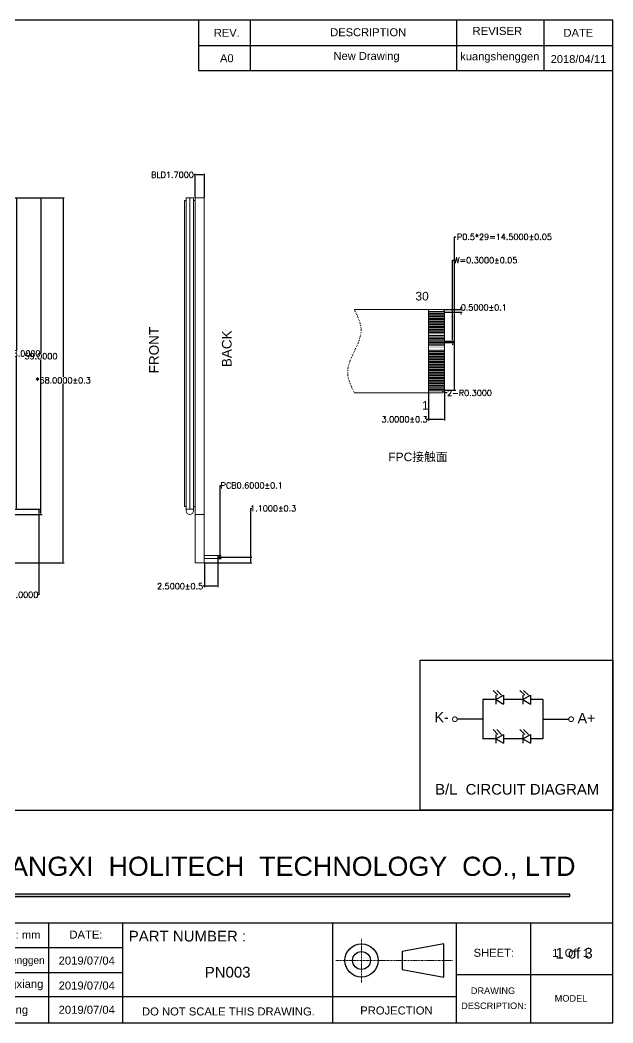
# Model space of a CAD drawing. Header units: millimetres. Extents: x 1946 to 4611, y 2266 to 2855.
# Drawn here: x 2795.6 to 2906, y 2598 to 2784.8 of the extents above; entities that cross this region are included whole.
import ezdxf
from ezdxf.enums import TextEntityAlignment as Align

# ---------------------------------------------------------------- set-up
doc = ezdxf.new("R2010")
doc.units = ezdxf.units.MM
doc.linetypes.add('CENTER', pattern=[0.6, 0.375, -0.075, 0.075, -0.075])
doc.linetypes.add('DIVIDE', pattern=[31.75, 12.7, -6.35, 0, -6.35, 0, -6.35])
for name, color, linetype, lineweight in [('BACKLIGHT', 7, 'Continuous', 20), ('CENTER LINE', 1, 'CENTER', 15), ('FPC', 30, 'Continuous', 0), ('LCD', 4, 'Continuous', 20), ('PCB', 102, 'Continuous', 20), ('TEXT', 7, 'Continuous', 30)]:
    doc.layers.add(name, color=color, linetype=linetype, lineweight=lineweight)
doc.layers.add('Dim', color=4, linetype='Continuous')
doc.styles.add('Arial', font='arial.ttf')
doc.styles.get("Standard").update_dxf_attribs({"font": 'txt.shx', "bigfont": 'gbcbig.shx'})
doc.dimstyles.get("Standard").update_dxf_attribs({"dimtxt": 1, "dimasz": 0.18, "dimexe": 0.18, "dimexo": 0.0625, "dimgap": 0.09, "dimtad": 0, "dimtih": 1, "dimtoh": 1, "dimdec": 4, "dimzin": 0, "dimdsep": 46, "dimtxsty": 'Standard', "dimcen": 0.09, "dimadec": 0, "dimazin": 0, "dimtfac": 1, "dimtdec": 4, "dimtofl": 0, "dimtmove": 0, "dimatfit": 3, "dimfxl": 1, "dimtolj": 1, "dimtzin": 0, "dimarcsym": 0})

# ---------------------------------------------------------------- blocks, each defined once
blk = doc.blocks.new('A$C6D9B0F57')
at = {"layer": 'Dim'}
blk.add_hatch(color=1, dxfattribs=at).paths.add_polyline_path([(167.57, 26.57), (287.98, 26.57), (287.98, 27.05), (167.57, 27.05)])
at = {"layer": 'TEXT'}
h = blk.add_hatch(color=126, dxfattribs=at)
h.set_gradient(color1=(24, 121, 93), color2=(7, 105, 15), tint=1)
h.paths.add_polyline_path([(162.96, 28.17, 0.164265), (154.91, 30.29, 0.110678), (147.9, 28.21, 0.573389)])
h.paths.add_polyline_path([(164.17, 32.6, 0.007615), (164.16, 32.86, 0.277023), (158.9, 32.51, -0.161911), (158.22, 30.42, -0.197285), (163.32, 28.84, 0.111824)])
h.paths.add_polyline_path([(162.07, 38.27, 0.200061), (157.85, 34.97, -0.162967), (158.86, 33, -0.266454), (164.08, 33.85, 0.141922)])
h.paths.add_polyline_path([(161.42, 38.95, 0.164142), (156.35, 41.27, 0.074223), (155.63, 35.95, -0.155454), (157.6, 35.19, -0.187681)])
h.paths.add_polyline_path([(154.56, 41.28, 0.159419), (149.6, 39.08, -0.14707), (153.3, 35.23, -0.139846), (155.07, 35.94, 0.099615)])
h.paths.add_polyline_path([(148.87, 38.33, 0.142989), (146.82, 33.89, -0.212761), (151.99, 33.08, -0.159202), (153.01, 34.98, 0.186633)])
h.paths.add_polyline_path([(151.94, 32.43, 0.311813), (146.72, 32.86, 0.007553), (146.72, 32.6, 0.108611), (147.52, 28.94, -0.116445), (152.59, 30.45, -0.153208)])
at = {"layer": 'TEXT', "lineweight": 30}
for points in [[(65.25, 3), (65.25, 0.87), (69.22, 0.87), (69.22, 3)], [(87.67, 3), (87.67, 0.87), (91.64, 0.87), (91.64, 3)]]:
    blk.add_hatch(color=256, dxfattribs=at).paths.add_polyline_path(points)
at = {"layer": 'CENTER LINE', "color": 1, "linetype": 'CENTER', "lineweight": 15}
for p, q in [((244.39, 8.56), (244.39, 17.73)), ((239.06, 13.15), (263.41, 13.15))]:
    blk.add_line(p, q, dxfattribs=at)
at = {"layer": 'TEXT', "color": 4, "lineweight": 30}
for p, q in [((210.28, 209.96), (210.28, 199.41)), ((221.12, 209.96), (221.12, 199.41)), ((264.25, 209.99), (264.25, 199.41)), ((282.53, 209.96), (282.53, 199.41)), ((210.28, 204.7), (297, 204.7)), ((0.03, 202.38), (89.39, 202.38)), ((23.32, 202.38), (23.32, 195.04)), ((52.76, 202.38), (52.76, 195.04)), ((65.97, 202.38), (65.97, 195.04)), ((210.28, 199.41), (296.97, 199.41)), ((138.88, 44.59), (0.07, 44.59)), ((138.88, 44.59), (297, 44.59)), ((138.88, 0.07), (138.88, 44.59)), ((0.03, 39.08), (63.16, 39.07)), ((32.19, 3.97), (32.19, 39.08)), ((61.86, 3.97), (61.86, 39.07)), ((63.16, 39.07), (63.16, 3.97)), ((63.16, 39.07), (138.88, 39.07)), ((83.29, 3.86), (83.29, 39.07)), ((32.19, 35.18), (61.86, 35.18)), ((83.29, 35.18), (138.88, 35.18)), ((32.19, 31.28), (61.86, 31.28)), ((83.29, 31.28), (138.88, 31.28)), ((0.03, 27.38), (61.86, 27.38)), ((83.29, 27.38), (138.88, 27.38)), ((32.19, 23.48), (61.86, 23.48)), ((63.16, 23.48), (138.88, 23.48)), ((138.88, 21.05), (297, 21.05)), ((153.72, 21.05), (153.72, 15.87)), ((162.52, 21.05), (162.52, 0.07)), ((178.97, 0.07), (178.97, 21.05)), ((194.51, 0.07), (194.51, 21.05)), ((238.38, 0.07), (238.38, 21.05)), ((264.26, 0.07), (264.26, 21.05)), ((279.78, 21.05), (279.78, 0.07)), ((0.03, 19.58), (61.86, 19.58)), ((63.16, 19.58), (138.88, 19.58)), ((0.03, 15.68), (61.86, 15.68)), ((63.16, 15.68), (138.88, 15.68)), ((138.88, 15.87), (194.51, 15.87)), ((0.03, 11.78), (61.86, 11.78)), ((63.16, 11.78), (138.88, 11.78)), ((138.88, 10.65), (194.51, 10.65)), ((264.26, 10.21), (297, 10.21)), ((0.03, 7.88), (61.86, 7.88)), ((63.16, 7.88), (138.88, 7.88)), ((138.88, 5.58), (264.26, 5.58)), ((0.07, 3.97), (61.86, 3.97)), ((61.86, 3.97), (138.88, 3.97))]:
    blk.add_line(p, q, dxfattribs=at)
at = {"layer": 'TEXT', "color": 1}
for p, q in [((167.57, 27.05), (167.57, 26.57)), ((287.98, 27.05), (167.57, 27.05)), ((167.57, 26.57), (287.98, 26.57)), ((287.98, 26.57), (287.98, 27.05))]:
    blk.add_line(p, q, dxfattribs=at)
at = {"layer": 'TEXT', "color": 4, "lineweight": 30}
blk.add_lwpolyline([(297, 0.07), (297, 210), (0.07, 210), (0.07, 0.07)], close=True, dxfattribs=at)
blk.add_lwpolyline([(0.07, 195.04), (89.39, 195.04), (89.39, 210)], dxfattribs=at)
at = {"layer": 'TEXT', "lineweight": 30}
for points in [[(261.61, 16.61), (252.88, 15.01), (252.88, 11.28), (261.61, 9.68)], [(65.25, 3), (69.22, 3), (69.22, 0.87), (65.25, 0.87)], [(87.67, 3), (91.64, 3), (91.64, 0.87), (87.67, 0.87)], [(120.07, 3), (124.04, 3), (124.04, 0.87), (120.07, 0.87)]]:
    blk.add_lwpolyline(points, close=True, dxfattribs=at)
for radius in [3.47, 1.87]:
    blk.add_circle((244.39, 13.15), radius, dxfattribs=at)
at = {"layer": 'TEXT', "style": 'Arial'}
for s, height, p in [('REV.', 1.664, (216.23, 207.33)), ('DESCRIPTION', 1.6639, (245.8, 207.45)), ('DATE', 1.664, (289.77, 207.33)), ('A0', 1.664, (216.23, 202.01)), ('New Drawing', 1.6639, (245.46, 202.29)), ('kuangshenggen', 1.6639, (273.33, 202.2)), ('2018/04/11', 1.664, (289.79, 201.87)), ('%%P0.2', 1.682, (157.67, 18.53)), ('UNITS: mm', 1.682, (171.12, 18.53)), ('DATE:', 1.682, (186.76, 18.56)), ('SHEET:', 1.682, (272.09, 14.76)), ('1  Of  1', 1.682, (288.14, 14.76)), ('kuangshenggen', 1.5137, (170.61, 13.01)), ('2019/07/04', 1.682, (186.93, 13.15)), ('PN003', 2.242, (216.4, 10.69)), ('xiaolongxiang', 1.6818, (170.67, 8.04)), ('2019/07/04', 1.682, (186.93, 7.93)), ('DRAWING', 1.373, (271.91, 6.82)), ('DESCRIPTION:', 1.3727, (272.07, 3.66)), ('MODEL', 1.373, (288.23, 5.22)), ('lizhong', 1.682, (170.94, 2.63)), ('2019/07/04', 1.682, (186.93, 2.86))]:
    blk.add_text(s, height=height, dxfattribs=at).set_placement(p, align=Align.MIDDLE)
blk.add_text('REVISER', height=1.694, dxfattribs=at).set_placement((272.82, 207.72), align=Align.MIDDLE_CENTER)
for s, height, p in [('All Pages Of This Edition Approved ', 3.2555, (2.06, 203.98)), ('Signature:', 3.255, (1.54, 197.06)), ('Date:', 2.721, (55.22, 197.4)), ('Unspecified', 1.6818, (139.86, 18.84)), ('PART NUMBER :', 2.2425, (195.72, 17.12)), ('Tolerance:', 1.682, (139.86, 16.43)), ('DESIGN       BY:', 1.6818, (140.54, 12.05)), ('CHECKED   BY:', 1.6818, (140.5, 7.08)), ('APPROVED BY:', 1.6818, (140.54, 1.76)), ('PROJECTION', 1.682, (244.14, 1.84))]:
    blk.add_text(s, height=height, dxfattribs=at).set_placement(p)
at = {"layer": 'TEXT', "color": 3, "style": 'Arial'}
blk.add_text('JIANGXI  HOLITECH  TECHNOLOGY  CO., LTD', height=4.0216, dxfattribs=at).set_placement((166.51, 30.85))
at = {"layer": 'TEXT', "color": 1, "style": 'Arial'}
blk.add_text('DO NOT SCALE THIS DRAWING.', height=1.6818, dxfattribs=at).set_placement((198.49, 1.63))
at = {"layer": 'TEXT', "width": 60.4227, "attachment_point": 1, "style": 'Arial'}
for s, insert, char_height in [('SPECIFICATION:', (57.35, 42.89), 2.5), ('VA', (35.57, 38.27), 2.2), ('White Color{\\fSimSun|b0|i0|c0|p2;;}Uniformity:70%(MIN)', (85.27, 38.07), 2.2), ('Display Type', (2.09, 34.64), 2.2), ('Negative', (35.5, 34.37), 2.2), ('Luminance{\\fSimSun|b0|i0|c0|p2;:}600cd/m2(MIN)', (85.27, 34.17), 2.2), ('Backlight', (65.54, 32.55), 2.2), ('Transmissive', (34.94, 30.47), 2.2), ('{\\H1.0235x;IF:30mA,VF:6.0%%P0.2V}', (85.27, 30.64), 2.2), ('\\A1;1/4Duty    ', (35.48, 26.62), 2.2), ('{\\H1.0235x;X:0.25~0.31;}Y:0.25~0.31', (85.15, 26.44), 2.2), ('Drive Method', (2.09, 24.65), 2.2), ('\\A1;1/3Bias    ', (35.48, 22.87), 2.2), ("{\\H0.85294x;Customer' NO.}", (64.76, 22.98), 2.2), ('/', (88.38, 22.69), 2.2), ('Viewing Direction', (2.09, 18.94), 2.2), ("\\A1;12:00 O'clock    ", (35.48, 18.97), 2.2), ('Top', (66.66, 19.01), 2.2), ('-20%%DC~+70%%DC', (86.03, 18.88), 2.2), ('Vop', (2.07, 15.1), 2.2), ('\\A1;3.3V    ', (35.48, 15.07), 2.2), ('Tst', (66.66, 15.06), 2.2), ('-30%%DC~+80%%DC', (86.03, 14.98), 2.2), ('Vdd', (2.23, 11.35), 2.2), ('\\A1;/ ', (35.48, 11.17), 2.2), ('With"*"', (65.13, 11.3), 2.2), ('{\\H0.85294x;Important Dimension}  ', (85.64, 11.54), 2.2), ('Drive IC', (2.23, 7.36), 2.2), ('\\A1;/', (35.48, 7.43), 2.2), ('With"{\\H0.83333x;( )"}', (65.27, 7.34), 2.2), ('Reference Dimension', (85.94, 7.38), 2.2), ('{\\H0.85294x;Environmental protection requirements:} ', (2.12, 3.24), 2.2), ('RoHS 2.0', (51.47, 3.05), 2.2), ('{\\H0.85294x;REACH} ', (76.11, 3.31), 2.2), ('{\\H0.85294x;Halogen-free} ', (103.04, 3.46), 2.2)]:
    blk.add_mtext(s, dxfattribs=dict(at, insert=insert, char_height=char_height))
blk = doc.blocks.new('*D111')
at = {"layer": 'Defpoints', "color": 0}
for p in [(2771.91, 2751.66), (2794.98, 2751.66), (2771.91, 2693.66)]:
    blk.add_point(p, dxfattribs=at)
at = {"layer": 'Dim', "color": 0, "lineweight": -2}
for p, q in [((2771.98, 2751.66), (2795.18, 2751.66)), ((2794.98, 2751.46), (2794.98, 2723.31)), ((2794.98, 2693.86), (2794.98, 2722.01)), ((2771.98, 2693.66), (2795.18, 2693.66))]:
    blk.add_line(p, q, dxfattribs=at)
at = {"layer": 'Dim', "color": 0}
for points in [[(2794.95, 2751.46), (2795.02, 2751.46), (2794.98, 2751.66)], [(2794.95, 2693.86), (2795.02, 2693.86), (2794.98, 2693.66)]]:
    blk.add_solid(points, dxfattribs=at)
at = {"layer": 'Dim', "color": 0, "lineweight": 15, "insert": (2794.98, 2722.66), "char_height": 1.1, "attachment_point": 5}
blk.add_mtext('\\A1;LCD58.0000', dxfattribs=at)
blk = doc.blocks.new('*D134')
at = {"layer": 'Defpoints', "color": 0}
for p in [(2874.61, 2715.63), (2871.61, 2715.33), (2871.61, 2710.4)]:
    blk.add_point(p, dxfattribs=at)
at = {"layer": 'Dim', "color": 0, "lineweight": -2}
for p, q in [((2874.61, 2715.56), (2874.61, 2710.21)), ((2871.61, 2715.26), (2871.61, 2710.21)), ((2871.61, 2710.4), (2871.41, 2710.4)), ((2874.41, 2710.4), (2871.81, 2710.4))]:
    blk.add_line(p, q, dxfattribs=at)
at = {"layer": 'Dim', "color": 0}
for points in [[(2871.81, 2710.44), (2871.81, 2710.37), (2871.61, 2710.4)], [(2874.41, 2710.44), (2874.41, 2710.37), (2874.61, 2710.4)]]:
    blk.add_solid(points, dxfattribs=at)
at = {"layer": 'Dim', "color": 0, "lineweight": 15, "insert": (2867.19, 2710.4), "char_height": 1.1, "attachment_point": 5}
blk.add_mtext('\\A1;3.0000±0.3', dxfattribs=at)
blk = doc.blocks.new('*D135')
at = {"layer": 'Defpoints', "color": 0}
for p in [(2874.31, 2730.83), (2874.61, 2730.33), (2877.68, 2730.83)]:
    blk.add_point(p, dxfattribs=at)
at = {"layer": 'Dim', "color": 0, "lineweight": -2}
for p, q in [((2874.38, 2730.83), (2877.88, 2730.83)), ((2874.68, 2730.33), (2877.88, 2730.33)), ((2877.68, 2731.03), (2877.68, 2731.23)), ((2877.68, 2731.23), (2877.88, 2731.23)), ((2877.68, 2730.13), (2877.68, 2729.93))]:
    blk.add_line(p, q, dxfattribs=at)
at = {"layer": 'Dim', "color": 0}
for points in [[(2877.65, 2731.03), (2877.72, 2731.03), (2877.68, 2730.83)], [(2877.65, 2730.13), (2877.72, 2730.13), (2877.68, 2730.33)]]:
    blk.add_solid(points, dxfattribs=at)
at = {"layer": 'Dim', "color": 0, "lineweight": 15, "insert": (2881.92, 2731.23), "char_height": 1.1, "attachment_point": 5}
blk.add_mtext('\\A1;0.5000±0.1', dxfattribs=at)
blk = doc.blocks.new('*D136')
at = {"layer": 'Defpoints', "color": 0}
for p in [(2874.61, 2730.33), (2876.49, 2730.33), (2874.61, 2715.83)]:
    blk.add_point(p, dxfattribs=at)
at = {"layer": 'Dim', "color": 0, "lineweight": -2}
for p, q in [((2876.49, 2730.33), (2876.49, 2744.37)), ((2876.49, 2744.37), (2876.69, 2744.37)), ((2874.68, 2730.33), (2876.69, 2730.33)), ((2876.49, 2716.03), (2876.49, 2730.13)), ((2874.68, 2715.83), (2876.69, 2715.83))]:
    blk.add_line(p, q, dxfattribs=at)
at = {"layer": 'Dim', "color": 0}
for points in [[(2876.46, 2730.13), (2876.52, 2730.13), (2876.49, 2730.33)], [(2876.46, 2716.03), (2876.52, 2716.03), (2876.49, 2715.83)]]:
    blk.add_solid(points, dxfattribs=at)
at = {"layer": 'Dim', "color": 0, "lineweight": 15, "insert": (2885.77, 2744.37), "char_height": 1.1, "attachment_point": 5}
blk.add_mtext('\\A1;P0.5*29=14.5000±0.05', dxfattribs=at)
blk = doc.blocks.new('*D137')
at = {"layer": 'Defpoints', "color": 0}
for p in [(2874.61, 2724.98), (2874.61, 2724.68), (2876.07, 2724.68)]:
    blk.add_point(p, dxfattribs=at)
at = {"layer": 'Dim', "color": 0, "lineweight": -2}
for p, q in [((2876.07, 2725.18), (2876.07, 2740.02)), ((2876.07, 2740.02), (2876.27, 2740.02)), ((2874.68, 2724.98), (2876.27, 2724.98)), ((2874.68, 2724.68), (2876.27, 2724.68)), ((2876.07, 2724.48), (2876.07, 2724.28))]:
    blk.add_line(p, q, dxfattribs=at)
at = {"layer": 'Dim', "color": 0}
for points in [[(2876.04, 2725.18), (2876.11, 2725.18), (2876.07, 2724.98)], [(2876.04, 2724.48), (2876.11, 2724.48), (2876.07, 2724.68)]]:
    blk.add_solid(points, dxfattribs=at)
at = {"layer": 'Dim', "color": 0, "lineweight": 15, "insert": (2882.24, 2740.02), "char_height": 1.1, "attachment_point": 5}
blk.add_mtext('\\A1;W=0.3000±0.05', dxfattribs=at)
blk = doc.blocks.new('*D120')
at = {"layer": 'Defpoints', "color": 0}
for p in [(2771.91, 2751.66), (2803.64, 2751.66), (2762.91, 2683.66)]:
    blk.add_point(p, dxfattribs=at)
at = {"layer": 'Dim', "color": 0, "lineweight": -2}
for p, q in [((2771.98, 2751.66), (2803.84, 2751.66)), ((2803.64, 2751.46), (2803.64, 2718.31)), ((2803.64, 2683.86), (2803.64, 2717.01)), ((2762.98, 2683.66), (2803.84, 2683.66))]:
    blk.add_line(p, q, dxfattribs=at)
at = {"layer": 'Dim', "color": 0}
for points in [[(2803.61, 2751.46), (2803.68, 2751.46), (2803.64, 2751.66)], [(2803.61, 2683.86), (2803.68, 2683.86), (2803.64, 2683.66)]]:
    blk.add_solid(points, dxfattribs=at)
at = {"layer": 'Dim', "color": 0, "lineweight": 15, "insert": (2803.64, 2717.66), "char_height": 1.1, "attachment_point": 5}
blk.add_mtext('\\A1;*68.0000±0.3', dxfattribs=at)
blk = doc.blocks.new('*D124')
at = {"layer": 'Defpoints', "color": 0}
for p in [(2771.91, 2751.66), (2799.52, 2751.66), (2773.41, 2692.66)]:
    blk.add_point(p, dxfattribs=at)
at = {"layer": 'Dim', "color": 0, "lineweight": -2}
for p, q in [((2771.98, 2751.66), (2799.72, 2751.66)), ((2799.52, 2751.46), (2799.52, 2722.81)), ((2799.52, 2692.86), (2799.52, 2721.51)), ((2773.48, 2692.66), (2799.72, 2692.66))]:
    blk.add_line(p, q, dxfattribs=at)
at = {"layer": 'Dim', "color": 0}
for points in [[(2799.49, 2751.46), (2799.55, 2751.46), (2799.52, 2751.66)], [(2799.49, 2692.86), (2799.55, 2692.86), (2799.52, 2692.66)]]:
    blk.add_solid(points, dxfattribs=at)
at = {"layer": 'Dim', "color": 0, "lineweight": 15, "insert": (2799.52, 2722.16), "char_height": 1.1, "attachment_point": 5}
blk.add_mtext('\\A1;59.0000', dxfattribs=at)
blk = doc.blocks.new('*D141')
at = {"layer": 'Defpoints', "color": 0}
for p in [(2829.92, 2683.66), (2832.42, 2684.76), (2838.58, 2684.76)]:
    blk.add_point(p, dxfattribs=at)
at = {"layer": 'Dim', "color": 0, "lineweight": -2}
for p, q in [((2838.58, 2684.76), (2838.58, 2693.82)), ((2838.58, 2693.82), (2838.78, 2693.82)), ((2829.99, 2683.66), (2838.78, 2683.66)), ((2832.49, 2684.76), (2838.78, 2684.76)), ((2838.58, 2683.86), (2838.58, 2684.56))]:
    blk.add_line(p, q, dxfattribs=at)
at = {"layer": 'Dim', "color": 0}
for points in [[(2838.55, 2684.56), (2838.61, 2684.56), (2838.58, 2684.76)], [(2838.55, 2683.86), (2838.61, 2683.86), (2838.58, 2683.66)]]:
    blk.add_solid(points, dxfattribs=at)
at = {"layer": 'Dim', "color": 0, "lineweight": 15, "insert": (2842.73, 2693.82), "char_height": 1.1, "attachment_point": 5}
blk.add_mtext('\\A1;1.1000±0.3', dxfattribs=at)
blk = doc.blocks.new('*D142')
at = {"layer": 'Defpoints', "color": 0}
for p in [(2832.42, 2685.06), (2832.42, 2684.46), (2832.84, 2684.46)]:
    blk.add_point(p, dxfattribs=at)
at = {"layer": 'Dim', "color": 0, "lineweight": -2}
for p, q in [((2832.84, 2685.06), (2832.84, 2698.1)), ((2832.84, 2698.1), (2833.04, 2698.1)), ((2832.49, 2685.06), (2833.04, 2685.06)), ((2832.49, 2684.46), (2833.04, 2684.46)), ((2832.84, 2684.66), (2832.84, 2684.86))]:
    blk.add_line(p, q, dxfattribs=at)
at = {"layer": 'Dim', "color": 0}
for points in [[(2832.81, 2684.86), (2832.87, 2684.86), (2832.84, 2685.06)], [(2832.81, 2684.66), (2832.87, 2684.66), (2832.84, 2684.46)]]:
    blk.add_solid(points, dxfattribs=at)
at = {"layer": 'Dim', "color": 0, "lineweight": 15, "insert": (2838.73, 2698.1), "char_height": 1.1, "attachment_point": 5}
blk.add_mtext('\\A1;PCB0.6000±0.1', dxfattribs=at)
blk = doc.blocks.new('*D143')
at = {"layer": 'Defpoints', "color": 0}
for p in [(2829.92, 2683.66), (2832.42, 2684.46), (2829.92, 2679.32)]:
    blk.add_point(p, dxfattribs=at)
at = {"layer": 'Dim', "color": 0, "lineweight": -2}
for p, q in [((2832.42, 2684.39), (2832.42, 2679.12)), ((2829.92, 2683.59), (2829.92, 2679.12)), ((2829.92, 2679.32), (2829.72, 2679.32)), ((2832.22, 2679.32), (2830.12, 2679.32))]:
    blk.add_line(p, q, dxfattribs=at)
at = {"layer": 'Dim', "color": 0}
for points in [[(2830.12, 2679.35), (2830.12, 2679.28), (2829.92, 2679.32)], [(2832.22, 2679.35), (2832.22, 2679.28), (2832.42, 2679.32)]]:
    blk.add_solid(points, dxfattribs=at)
at = {"layer": 'Dim', "color": 0, "lineweight": 15, "insert": (2825.4, 2679.32), "char_height": 1.1, "attachment_point": 5}
blk.add_mtext('\\A1;2.5000±0.5', dxfattribs=at)
blk = doc.blocks.new('*D144')
at = {"layer": 'Defpoints', "color": 0}
for p in [(2828.22, 2755.93), (2828.22, 2751.66), (2829.92, 2751.66)]:
    blk.add_point(p, dxfattribs=at)
at = {"layer": 'Dim', "color": 0, "lineweight": -2}
for p, q in [((2828.22, 2755.93), (2828.02, 2755.93)), ((2828.22, 2751.73), (2828.22, 2756.13)), ((2829.72, 2755.93), (2828.42, 2755.93)), ((2829.92, 2751.73), (2829.92, 2756.13))]:
    blk.add_line(p, q, dxfattribs=at)
at = {"layer": 'Dim', "color": 0}
for points in [[(2828.42, 2755.96), (2828.42, 2755.9), (2828.22, 2755.93)], [(2829.72, 2755.96), (2829.72, 2755.9), (2829.92, 2755.93)]]:
    blk.add_solid(points, dxfattribs=at)
at = {"layer": 'Dim', "color": 0, "lineweight": 15, "insert": (2823.98, 2755.93), "char_height": 1.1, "attachment_point": 5}
blk.add_mtext('\\A1;BLD1.7000', dxfattribs=at)
blk = doc.blocks.new('*D129')
at = {"layer": 'Defpoints', "color": 0}
for p in [(2771.91, 2693.66), (2799.13, 2693.66), (2755.41, 2692.66)]:
    blk.add_point(p, dxfattribs=at)
at = {"layer": 'Dim', "color": 0, "lineweight": -2}
for p, q in [((2771.98, 2693.66), (2799.33, 2693.66)), ((2799.13, 2693.46), (2799.13, 2692.86)), ((2755.48, 2692.66), (2799.33, 2692.66)), ((2799.13, 2692.66), (2799.13, 2677.74)), ((2799.13, 2677.74), (2798.93, 2677.74))]:
    blk.add_line(p, q, dxfattribs=at)
at = {"layer": 'Dim', "color": 0}
for points in [[(2799.1, 2693.46), (2799.16, 2693.46), (2799.13, 2693.66)], [(2799.1, 2692.86), (2799.16, 2692.86), (2799.13, 2692.66)]]:
    blk.add_solid(points, dxfattribs=at)
at = {"layer": 'Dim', "color": 0, "lineweight": 15, "insert": (2794.98, 2677.74), "char_height": 1.1, "attachment_point": 5}
blk.add_mtext('\\A1;MAX1.0000', dxfattribs=at)
blk = doc.blocks.new('*D145')
at = {"layer": 'Defpoints', "color": 0}
for p in [(2874.31, 2715.63), (2874.58, 2715.49)]:
    blk.add_point(p, dxfattribs=at)
at = {"layer": 'Dim', "color": 0, "lineweight": -2}
for p, q in [((2874.21, 2715.63), (2874.41, 2715.63)), ((2874.31, 2715.53), (2874.31, 2715.73)), ((2874.93, 2715.31), (2874.75, 2715.4)), ((2875.13, 2715.31), (2874.93, 2715.31))]:
    blk.add_line(p, q, dxfattribs=at)
at = {"layer": 'Dim', "color": 0}
blk.add_solid([(2874.77, 2715.43), (2874.74, 2715.37), (2874.58, 2715.49)], dxfattribs=at)
at = {"layer": 'Dim', "color": 0, "lineweight": 15, "insert": (2879.26, 2715.31), "char_height": 1.1, "attachment_point": 5}
blk.add_mtext('\\A1;2-R0.3000', dxfattribs=at)

msp = doc.modelspace()

# ---------------------------------------------------------------- hatches: boundary and pattern name
at = {"layer": 'FPC'}
for points in [[(2874.60818, 2730.18056), (2874.60818, 2730.48056), (2871.60818, 2730.48056), (2871.60818, 2730.18056)], [(2874.60818, 2729.68056), (2874.60818, 2729.98056), (2871.60818, 2729.98056), (2871.60818, 2729.68056)], [(2874.60818, 2729.18056), (2874.60818, 2729.48056), (2871.60818, 2729.48056), (2871.60818, 2729.18056)], [(2874.60818, 2728.68056), (2874.60818, 2728.98056), (2871.60818, 2728.98056), (2871.60818, 2728.68056)], [(2874.60818, 2728.18056), (2874.60818, 2728.48056), (2871.60818, 2728.48056), (2871.60818, 2728.18056)], [(2874.60818, 2727.68056), (2874.60818, 2727.98056), (2871.60818, 2727.98056), (2871.60818, 2727.68056)], [(2874.60818, 2727.18056), (2874.60818, 2727.48056), (2871.60818, 2727.48056), (2871.60818, 2727.18056)], [(2874.60818, 2726.68056), (2874.60818, 2726.98056), (2871.60818, 2726.98056), (2871.60818, 2726.68056)], [(2874.60818, 2726.18056), (2874.60818, 2726.48056), (2871.60818, 2726.48056), (2871.60818, 2726.18056)], [(2874.60818, 2725.68056), (2874.60818, 2725.98056), (2871.60818, 2725.98056), (2871.60818, 2725.68056)], [(2874.60818, 2725.18056), (2874.60818, 2725.48056), (2871.60818, 2725.48056), (2871.60818, 2725.18056)], [(2874.60818, 2724.68056), (2874.60818, 2724.98056), (2871.60818, 2724.98056), (2871.60818, 2724.68056)], [(2874.60818, 2724.18056), (2874.60818, 2724.48056), (2871.60818, 2724.48056), (2871.60818, 2724.18056)], [(2874.60818, 2723.68056), (2874.60818, 2723.98056), (2871.60818, 2723.98056), (2871.60818, 2723.68056)], [(2874.60818, 2723.18056), (2874.60818, 2723.48056), (2871.60818, 2723.48056), (2871.60818, 2723.18056)], [(2874.60818, 2722.68056), (2874.60818, 2722.98056), (2871.60818, 2722.98056), (2871.60818, 2722.68056)], [(2874.60818, 2722.18056), (2874.60818, 2722.48056), (2871.60818, 2722.48056), (2871.60818, 2722.18056)], [(2874.60818, 2721.68056), (2874.60818, 2721.98056), (2871.60818, 2721.98056), (2871.60818, 2721.68056)], [(2874.60818, 2721.18056), (2874.60818, 2721.48056), (2871.60818, 2721.48056), (2871.60818, 2721.18056)], [(2874.60818, 2720.68056), (2874.60818, 2720.98056), (2871.60818, 2720.98056), (2871.60818, 2720.68056)], [(2874.60818, 2720.18056), (2874.60818, 2720.48056), (2871.60818, 2720.48056), (2871.60818, 2720.18056)], [(2874.60818, 2719.68056), (2874.60818, 2719.98056), (2871.60818, 2719.98056), (2871.60818, 2719.68056)], [(2874.60818, 2719.18056), (2874.60818, 2719.48056), (2871.60818, 2719.48056), (2871.60818, 2719.18056)], [(2874.60818, 2718.68056), (2874.60818, 2718.98056), (2871.60818, 2718.98056), (2871.60818, 2718.68056)], [(2874.60818, 2718.18056), (2874.60818, 2718.48056), (2871.60818, 2718.48056), (2871.60818, 2718.18056)], [(2874.60818, 2717.68056), (2874.60818, 2717.98056), (2871.60818, 2717.98056), (2871.60818, 2717.68056)], [(2874.60818, 2717.18056), (2874.60818, 2717.48056), (2871.60818, 2717.48056), (2871.60818, 2717.18056)], [(2874.60818, 2716.68056), (2874.60818, 2716.98056), (2871.60818, 2716.98056), (2871.60818, 2716.68056)], [(2874.60818, 2716.18056), (2874.60818, 2716.48056), (2871.60818, 2716.48056), (2871.60818, 2716.18056)], [(2874.60818, 2715.68056), (2874.60818, 2715.98056), (2871.60818, 2715.98056), (2871.60818, 2715.68056)]]:
    msp.add_hatch(color=256, dxfattribs=at).paths.add_polyline_path(points)

# ---------------------------------------------------------------- linework, layer by layer
at = {"layer": 'BACKLIGHT', "lineweight": 15}
msp.add_line((2828.21722, 2692.66212), (2829.91722, 2692.66212), dxfattribs=at)
msp.add_lwpolyline([(2828.21722, 2751.66212), (2828.21722, 2683.66212), (2829.91722, 2683.66212), (2829.91722, 2751.66212)], close=True, dxfattribs=at)
at = {"layer": 'Dim', "color": 2, "linetype": 'DIVIDE', "lineweight": 15, "ltscale": 0.033333}
msp.add_open_spline([(2857.84049, 2730.83056), (2858.45367, 2729.58241), (2860.367, 2725.68773), (2855.31399, 2720.47339), (2857.22732, 2716.57871), (2857.84049, 2715.33056)], degree=3, knots=[0, 0, 0, 0, 3.952847075, 12.334374382, 16.287221458, 16.287221458, 16.287221458, 16.287221458], dxfattribs=at)
at = {"layer": 'FPC'}
for p, q in [((2857.84049, 2730.83056), (2874.30818, 2730.83056)), ((2871.60818, 2730.83056), (2871.60818, 2715.33056)), ((2874.60818, 2715.63056), (2874.60818, 2730.53056)), ((2857.84049, 2715.33056), (2874.30818, 2715.33056))]:
    msp.add_line(p, q, dxfattribs=at)
for points in [[(2874.60818, 2730.18056), (2871.60818, 2730.18056), (2871.60818, 2730.48056), (2874.60818, 2730.48056)], [(2874.60818, 2729.68056), (2871.60818, 2729.68056), (2871.60818, 2729.98056), (2874.60818, 2729.98056)], [(2874.60818, 2729.18056), (2871.60818, 2729.18056), (2871.60818, 2729.48056), (2874.60818, 2729.48056)], [(2874.60818, 2728.68056), (2871.60818, 2728.68056), (2871.60818, 2728.98056), (2874.60818, 2728.98056)], [(2874.60818, 2728.18056), (2871.60818, 2728.18056), (2871.60818, 2728.48056), (2874.60818, 2728.48056)], [(2874.60818, 2727.68056), (2871.60818, 2727.68056), (2871.60818, 2727.98056), (2874.60818, 2727.98056)], [(2874.60818, 2727.18056), (2871.60818, 2727.18056), (2871.60818, 2727.48056), (2874.60818, 2727.48056)], [(2874.60818, 2726.68056), (2871.60818, 2726.68056), (2871.60818, 2726.98056), (2874.60818, 2726.98056)], [(2874.60818, 2723.18056), (2871.60818, 2723.18056), (2871.60818, 2726.48056), (2874.60818, 2726.48056)], [(2874.60818, 2725.68056), (2871.60818, 2725.68056), (2871.60818, 2725.98056), (2874.60818, 2725.98056)], [(2874.60818, 2725.18056), (2871.60818, 2725.18056), (2871.60818, 2725.48056), (2874.60818, 2725.48056)], [(2874.60818, 2724.68056), (2871.60818, 2724.68056), (2871.60818, 2724.98056), (2874.60818, 2724.98056)], [(2874.60818, 2724.18056), (2871.60818, 2724.18056), (2871.60818, 2724.48056), (2874.60818, 2724.48056)], [(2874.60818, 2722.68056), (2871.60818, 2722.68056), (2871.60818, 2722.98056), (2874.60818, 2722.98056)], [(2874.60818, 2722.18056), (2871.60818, 2722.18056), (2871.60818, 2722.48056), (2874.60818, 2722.48056)], [(2874.60818, 2721.68056), (2871.60818, 2721.68056), (2871.60818, 2721.98056), (2874.60818, 2721.98056)], [(2874.60818, 2721.18056), (2871.60818, 2721.18056), (2871.60818, 2721.48056), (2874.60818, 2721.48056)], [(2874.60818, 2720.68056), (2871.60818, 2720.68056), (2871.60818, 2720.98056), (2874.60818, 2720.98056)], [(2874.60818, 2720.18056), (2871.60818, 2720.18056), (2871.60818, 2720.48056), (2874.60818, 2720.48056)], [(2874.60818, 2719.68056), (2871.60818, 2719.68056), (2871.60818, 2719.98056), (2874.60818, 2719.98056)], [(2874.60818, 2719.18056), (2871.60818, 2719.18056), (2871.60818, 2719.48056), (2874.60818, 2719.48056)], [(2874.60818, 2718.68056), (2871.60818, 2718.68056), (2871.60818, 2718.98056), (2874.60818, 2718.98056)], [(2874.60818, 2718.18056), (2871.60818, 2718.18056), (2871.60818, 2718.48056), (2874.60818, 2718.48056)], [(2874.60818, 2717.68056), (2871.60818, 2717.68056), (2871.60818, 2717.98056), (2874.60818, 2717.98056)], [(2874.60818, 2717.18056), (2871.60818, 2717.18056), (2871.60818, 2717.48056), (2874.60818, 2717.48056)], [(2874.60818, 2716.68056), (2871.60818, 2716.68056), (2871.60818, 2716.98056), (2874.60818, 2716.98056)], [(2874.60818, 2716.18056), (2871.60818, 2716.18056), (2871.60818, 2716.48056), (2874.60818, 2716.48056)], [(2874.60818, 2715.68056), (2871.60818, 2715.68056), (2871.60818, 2715.98056), (2874.60818, 2715.98056)]]:
    msp.add_lwpolyline(points, close=True, dxfattribs=at)
for centre, start, end in [((2874.30818, 2730.53056), 0, 90), ((2874.30818, 2715.63056), 270, 0)]:
    msp.add_arc(centre, 0.3, start, end, dxfattribs=at)
at = {"layer": 'LCD', "lineweight": 15}
for p, q in [((2826.51722, 2751.16212), (2826.21722, 2751.16212)), ((2826.21722, 2694.16212), (2826.21722, 2751.16212)), ((2827.91722, 2751.66212), (2826.51722, 2751.66212)), ((2826.51722, 2693.66212), (2826.51722, 2751.66212)), ((2827.21722, 2693.66212), (2827.21722, 2751.66212)), ((2827.91722, 2693.66212), (2827.91722, 2751.66212)), ((2828.21722, 2751.16212), (2827.91722, 2751.16212)), ((2828.21722, 2694.16212), (2828.21722, 2751.16212)), ((2826.21722, 2694.16212), (2826.51722, 2694.16212)), ((2827.91722, 2693.66212), (2826.51722, 2693.66212)), ((2826.51722, 2693.36212), (2826.51722, 2693.66212)), ((2827.91722, 2694.16212), (2828.21722, 2694.16212)), ((2827.91722, 2693.36212), (2827.91722, 2693.66212))]:
    msp.add_line(p, q, dxfattribs=at)
msp.add_arc((2827.21722, 2693.36212), 0.7, 180, 0, dxfattribs=at)
at = {"layer": 'PCB', "lineweight": 15}
msp.add_lwpolyline([(2829.91722, 2685.06212), (2829.91722, 2684.46212), (2832.41722, 2684.46212), (2832.41722, 2685.06212)], close=True, dxfattribs=at)
at = {"layer": 'TEXT'}
for p, q in [((2881.76565, 2658.20096), (2881.76565, 2650.90555)), ((2884.17015, 2658.20096), (2881.76565, 2658.20096)), ((2884.17015, 2659.02845), (2884.17015, 2657.37347)), ((2884.17015, 2658.20096), (2885.60341, 2659.02845)), ((2884.17015, 2658.20096), (2885.60341, 2657.37347)), ((2885.60341, 2659.02845), (2885.60341, 2657.37347)), ((2889.15881, 2658.20096), (2885.60341, 2658.20096)), ((2889.15881, 2659.02845), (2889.15881, 2657.37347)), ((2889.15881, 2658.20096), (2890.59206, 2659.02845)), ((2889.15881, 2658.20096), (2890.59206, 2657.37347)), ((2890.59206, 2659.02845), (2890.59206, 2657.37347)), ((2892.90871, 2658.20096), (2890.59206, 2658.20096)), ((2892.90871, 2658.20096), (2892.90871, 2650.90555)), ((2881.76565, 2654.55325), (2876.98602, 2654.55325)), ((2892.90871, 2654.55325), (2897.73032, 2654.55325)), ((2884.17015, 2650.90555), (2881.76565, 2650.90555)), ((2884.17015, 2651.73304), (2884.17015, 2650.07805)), ((2884.17015, 2650.90555), (2885.60341, 2651.73304)), ((2884.17015, 2650.90555), (2885.60341, 2650.07805)), ((2885.60341, 2651.73304), (2885.60341, 2650.07805)), ((2889.15881, 2650.90555), (2885.60341, 2650.90555)), ((2889.15881, 2651.73304), (2889.15881, 2650.07805)), ((2889.15881, 2650.90555), (2890.59206, 2651.73304)), ((2889.15881, 2650.90555), (2890.59206, 2650.07805)), ((2890.59206, 2651.73304), (2890.59206, 2650.07805)), ((2892.90871, 2650.90555), (2890.59206, 2650.90555))]:
    msp.add_line(p, q, dxfattribs=at)
at = {"layer": 'TEXT', "color": 0, "lineweight": 30}
msp.add_lwpolyline([(2905.95486, 2637.61029), (2870.06061, 2637.61029), (2870.06061, 2665.54742), (2905.95486, 2665.54742)], close=True, dxfattribs=at)
at = {"layer": 'TEXT', "const_width": 0.17736}
for points in [[(2876.98602, 2654.55325, -1), (2876.09922, 2654.55325, -1)], [(2897.73032, 2654.55325, 1), (2898.61712, 2654.55325, 1)]]:
    msp.add_lwpolyline(points, format="xyb", close=True, dxfattribs=at)

# ---------------------------------------------------------------- block references
at = {"layer": 'TEXT', "lineweight": 9, "xscale": 0.8895743999999012, "yscale": 0.8895743999999012, "zscale": 0.8895743999999012}
msp.add_blockref('A$C6D9B0F57', (2641.75127, 2597.9402), dxfattribs=at)

# ---------------------------------------------------------------- texts
at = {"layer": 'TEXT', "color": 0, "linetype": 'Continuous', "style": 'Arial'}
for s, p in [('K-', (2872.75353, 2653.9901)), ('A+', (2899.38654, 2653.82179))]:
    msp.add_text(s, height=1.887762, dxfattribs=at).set_placement(p)
at = {"layer": 'TEXT', "lineweight": 20, "style": 'Arial'}
for s, p in [('B/L  CIRCUIT DIAGRAM', (2872.87167, 2640.51736)), ('1 of 3', (2895.27101, 2610.00076))]:
    msp.add_text(s, height=1.976, dxfattribs=at).set_placement(p)
at = {"layer": 'TEXT', "lineweight": 20, "char_height": 1.6, "width": 35.0546372, "style": 'Arial'}
for s, insert, attachment_point in [('30', (2869.19547, 2734.13645), 1), ('1', (2870.41614, 2713.80207), 1), ('\\A1;FPC{\\fSimSun|b0|i0|c134|p2;接触面}', (2875.16716, 2704.20669), 3)]:
    msp.add_mtext(s, dxfattribs=dict(at, insert=insert, attachment_point=attachment_point))
at = {"layer": 'TEXT', "lineweight": 20, "char_height": 1.8, "width": 17.5273186, "attachment_point": 9, "rotation": 90, "style": 'Arial'}
for s, insert in [('FRONT', (2821.4687, 2727.62362)), ('BACK', (2835.01633, 2726.96044))]:
    msp.add_mtext(s, dxfattribs=dict(at, insert=insert))

# ---------------------------------------------------------------- dimensions: what is measured, and where the dimension line sits
at = {"layer": 'Dim', "lineweight": 15}
dim = msp.add_linear_dim(base=(2828.21722, 2755.93177), p1=(2829.91722, 2751.66212), p2=(2828.21722, 2751.66212), text='BLD<>', dimstyle='Standard', override={"dimscale": 1.1}, dxfattribs=at)
dim.commit()
dim.dimension.update_dxf_attribs({"geometry": '*D144', "text_midpoint": (2823.97855, 2755.93177)})
for base, p1, p2, text, override, picture, middle in [((2803.64258, 2751.66212), (2762.91441, 2683.66212), (2771.91441, 2751.66212), '*<>', {"dimscale": 1.1, "dimtol": 1, "dimlim": 0, "dimtp": 0.3, "dimtm": 0.3, "dimtfac": 1, "dimtdec": 1}, '*D120', (2803.64258, 2717.66212)), ((2794.98497, 2751.66212), (2771.91441, 2693.66212), (2771.91441, 2751.66212), 'LCD<>', {"dimscale": 1.1}, '*D111', (2794.98497, 2722.66212)), ((2876.49159, 2730.33056), (2874.60818, 2715.83056), (2874.60818, 2730.33056), 'P0.5*29=<>', {"dimscale": 1.1, "dimtol": 1, "dimlim": 0, "dimtp": 0.05, "dimtm": 0.05, "dimtfac": 1, "dimtdec": 2}, '*D136', (2885.77192, 2744.37389)), ((2876.07278, 2724.68056), (2874.60818, 2724.98056), (2874.60818, 2724.68056), 'W=<>', {"dimscale": 1.1, "dimtol": 1, "dimlim": 0, "dimtp": 0.05, "dimtm": 0.05, "dimtfac": 1, "dimtdec": 2}, '*D137', (2882.23645, 2740.02091)), ((2832.83949, 2684.46212), (2832.41722, 2685.06212), (2832.41722, 2684.46212), 'PCB<>', {"dimscale": 1.1, "dimtol": 1, "dimlim": 0, "dimtp": 0.1, "dimtm": 0.1, "dimtfac": 1, "dimtdec": 1}, '*D142', (2838.72815, 2698.09712)), ((2799.13197, 2693.66212), (2755.41441, 2692.66212), (2771.91441, 2693.66212), 'MAX<>', {"dimscale": 1.1}, '*D129', (2794.98497, 2677.73537))]:
    dim = msp.add_linear_dim(base=base, p1=p1, p2=p2, angle=90, text=text, dimstyle='Standard', override=override, dxfattribs=at)
    dim.commit()
    dim.dimension.update_dxf_attribs({"geometry": picture, "text_midpoint": middle, "dimtype": 160})
for base, p1, p2, override, picture, middle in [((2799.51834, 2751.66212), (2773.41441, 2692.66212), (2771.91441, 2751.66212), {"dimscale": 1.1}, '*D124', (2799.51834, 2722.16212)), ((2838.58043, 2684.76212), (2829.91722, 2683.66212), (2832.41722, 2684.76212), {"dimscale": 1.1, "dimtol": 1, "dimlim": 0, "dimtp": 0.3, "dimtm": 0.3, "dimtfac": 1, "dimtdec": 1}, '*D141', (2842.72743, 2693.81879))]:
    dim = msp.add_linear_dim(base=base, p1=p1, p2=p2, angle=90, dimstyle='Standard', override=override, dxfattribs=at)
    dim.commit()
    dim.dimension.update_dxf_attribs({"geometry": picture, "text_midpoint": middle, "dimtype": 160})
dim = msp.add_linear_dim(base=(2877.68369, 2730.83056), p1=(2874.60818, 2730.33056), p2=(2874.30818, 2730.83056), angle=90, dimstyle='Standard', override={"dimscale": 1.1, "dimtol": 1, "dimlim": 0, "dimtp": 0.1, "dimtm": 0.1, "dimtfac": 1, "dimtdec": 1}, dxfattribs=at)
dim.commit()
dim.dimension.update_dxf_attribs({"geometry": '*D135', "text_midpoint": (2881.92236, 2731.22656)})
for base, p1, p2, override, picture, middle in [((2871.60818, 2710.40406), (2874.60818, 2715.63056), (2871.60818, 2715.33056), {"dimscale": 1.1, "dimtol": 1, "dimlim": 0, "dimtp": 0.3, "dimtm": 0.3, "dimtfac": 1, "dimtdec": 1}, '*D134', (2867.18618, 2710.40406)), ((2829.91722, 2679.31722), (2832.41722, 2684.46212), (2829.91722, 2683.66212), {"dimscale": 1.1, "dimtol": 1, "dimlim": 0, "dimtp": 0.5, "dimtm": 0.5, "dimtfac": 1, "dimtdec": 1}, '*D143', (2825.40355, 2679.31722))]:
    dim = msp.add_linear_dim(base=base, p1=p1, p2=p2, dimstyle='Standard', override=override, dxfattribs=at)
    dim.commit()
    dim.dimension.update_dxf_attribs({"geometry": picture, "text_midpoint": middle})
dim = msp.add_radius_dim(center=(2874.30818, 2715.63056), mpoint=(2874.57545, 2715.49431), text='2-<>', dimstyle='Standard', override={"dimscale": 1.1}, dxfattribs=at)
dim.commit()
dim.dimension.update_dxf_attribs({"geometry": '*D145', "text_midpoint": (2879.25859, 2715.31446)})

# ---------------------------------------------------------------- leaders
at = {"layer": 'TEXT'}
for points in [[(2883.65568, 2659.92215), (2884.55258, 2659.02526)], [(2884.35119, 2659.92988), (2885.24809, 2659.03299)], [(2888.64434, 2659.92215), (2889.54123, 2659.02526)], [(2889.33985, 2659.92988), (2890.23674, 2659.03299)], [(2883.65568, 2652.62674), (2884.55258, 2651.72984)], [(2884.35119, 2652.63447), (2885.24809, 2651.73758)], [(2888.64434, 2652.62674), (2889.54123, 2651.72984)], [(2889.33985, 2652.63447), (2890.23674, 2651.73758)]]:
    msp.add_leader(points, dimstyle='Standard', override={"dimasz": 0.45}, dxfattribs=at)

doc.saveas('drawing.dxf')
